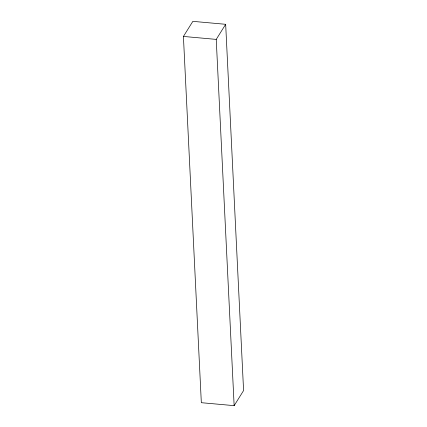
<?xml version="1.0" encoding="UTF-8"?>
<svg xmlns="http://www.w3.org/2000/svg" width="427" height="427" viewBox="0 0 427 427"><rect width="100%" height="100%" fill="white"/><g stroke="black" fill="none" stroke-linecap="round" stroke-linejoin="round"><path stroke-width="0.64" d="M183.418 36.439L192.855 21.35L225.669 24.302L243.582 390.561L234.145 405.65L201.33 402.698L183.418 36.439L216.233 39.391L225.669 24.302M216.233 39.391L234.145 405.65"/></g></svg>
